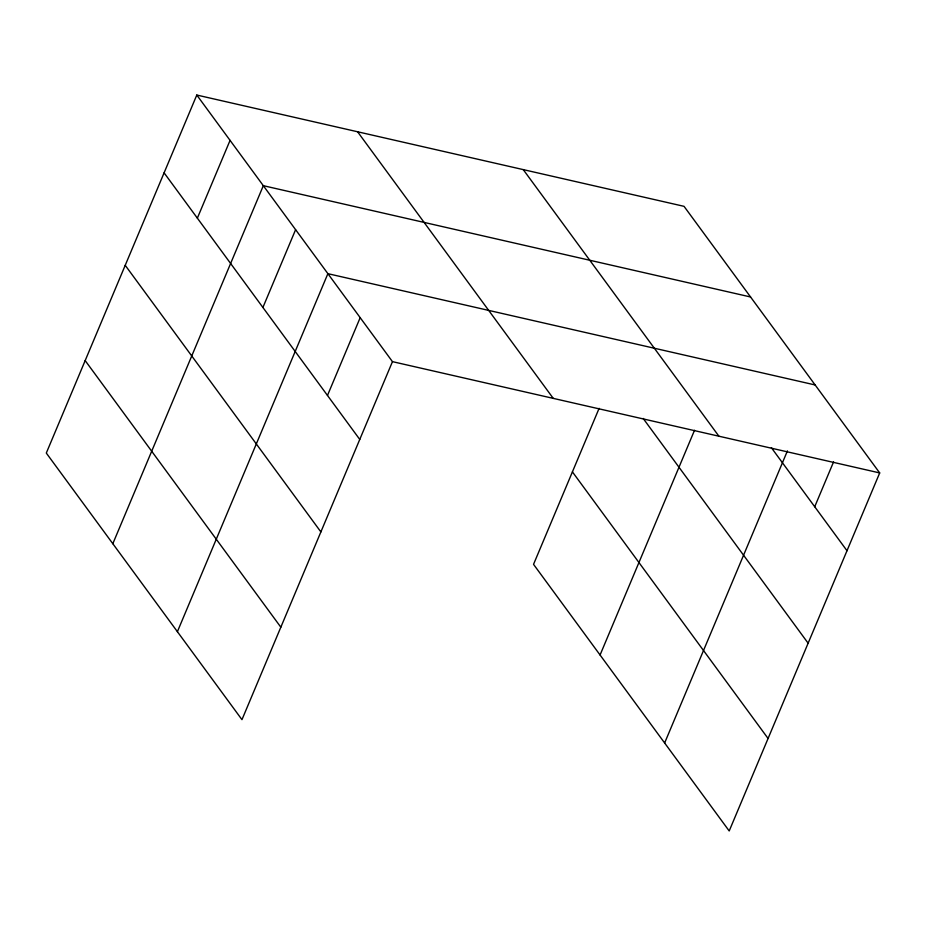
<?xml version="1.0" encoding="UTF-8"?>
<svg xmlns="http://www.w3.org/2000/svg" width="926" height="926" viewBox="0 0 926 926"><rect width="100%" height="100%" fill="white"/><g stroke="black" fill="none" stroke-linecap="round" stroke-linejoin="round"><path stroke-width="1.39" d="M196.798 95.042L46.3 453.057L241.964 719.664L392.462 361.649L196.798 95.042L684.036 206.336L879.7 472.931L729.202 830.958L533.538 564.351L599.11 408.354M197.354 218.154L230.065 140.37M112.822 543.712L263.32 185.686L750.558 296.98M262.903 307.467L295.602 229.683M177.398 631.682L327.885 273.668L815.135 384.961M327.48 395.448L360.179 317.664M600.071 654.995L694.535 430.254M664.637 742.976L787.424 450.881M814.718 506.742L833.562 461.912M392.462 361.649L879.7 472.931M771.381 447.698L847.001 550.727M523.248 169.608L718.912 436.215M643.165 418.436L808.132 643.2M357.586 131.77L553.25 398.377M572.418 471.878L768.071 738.485M164.099 172.838L359.763 439.445M125.218 265.311L320.882 531.918M85.169 360.584L280.833 627.191"/></g></svg>
